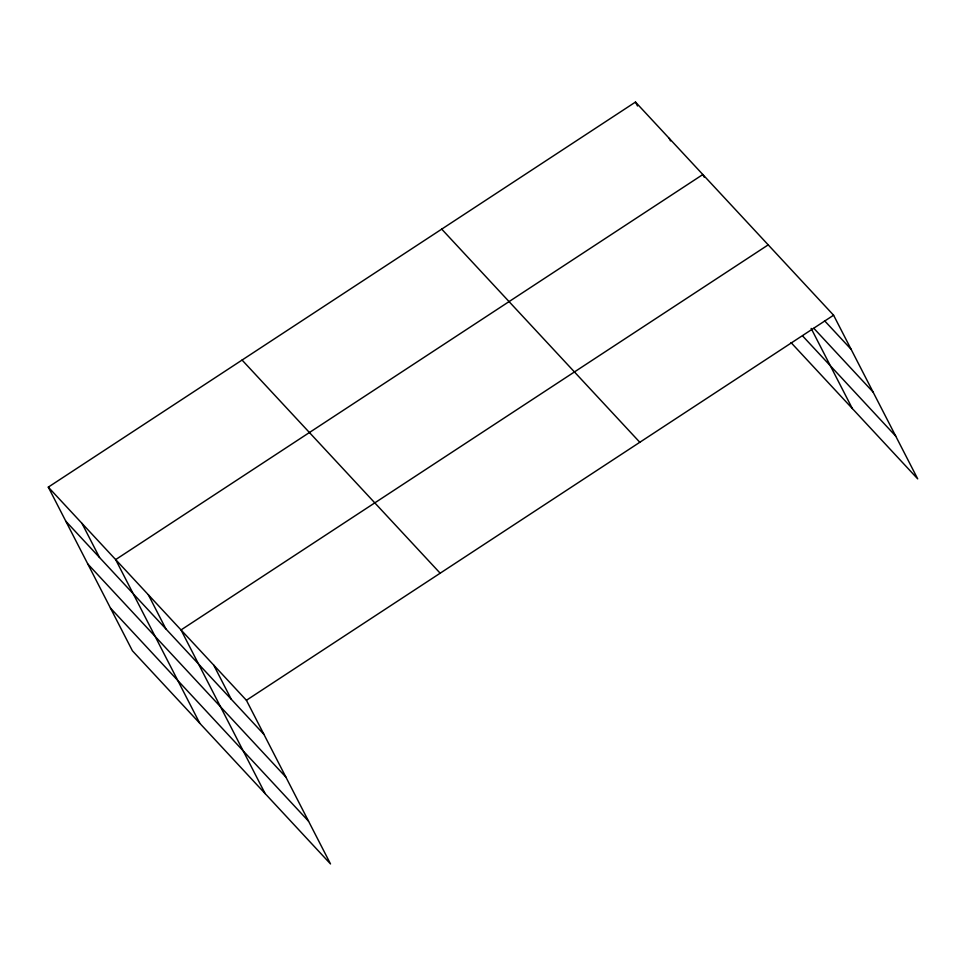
<?xml version="1.0" encoding="UTF-8"?>
<svg xmlns="http://www.w3.org/2000/svg" width="966" height="966" viewBox="0 0 966 966"><rect width="100%" height="100%" fill="white"/><g stroke="black" fill="none" stroke-linecap="round" stroke-linejoin="round"><path stroke-width="1.45" d="M48.3 487.13L246.402 700.278L330.517 863.942L132.414 650.794L48.3 487.13L635.483 102.058L833.586 315.206L917.7 478.87L791.033 342.592M768.212 244.869L181.028 629.941L265.143 793.605M246.402 700.278L833.586 315.206M824.553 320.736L851.118 349.318M813.843 328.319L873.095 392.063M802.77 336.108L895.723 436.113M441.716 229.135L639.818 442.283M242.068 360.052L440.17 573.2M65.833 521.242L263.935 734.389M87.797 563.987L285.912 777.135M110.438 608.037L308.54 821.185M811.15 328.404L852.326 408.533M704.19 177.152L702.837 174.532L115.654 559.604L199.769 723.268M669.16 138.295L670.513 140.915M635.483 102.058L637.5 105.994M213.715 665.103L231.248 699.215M148.341 594.766L165.874 628.878M81.977 523.367L99.51 557.479"/></g></svg>
